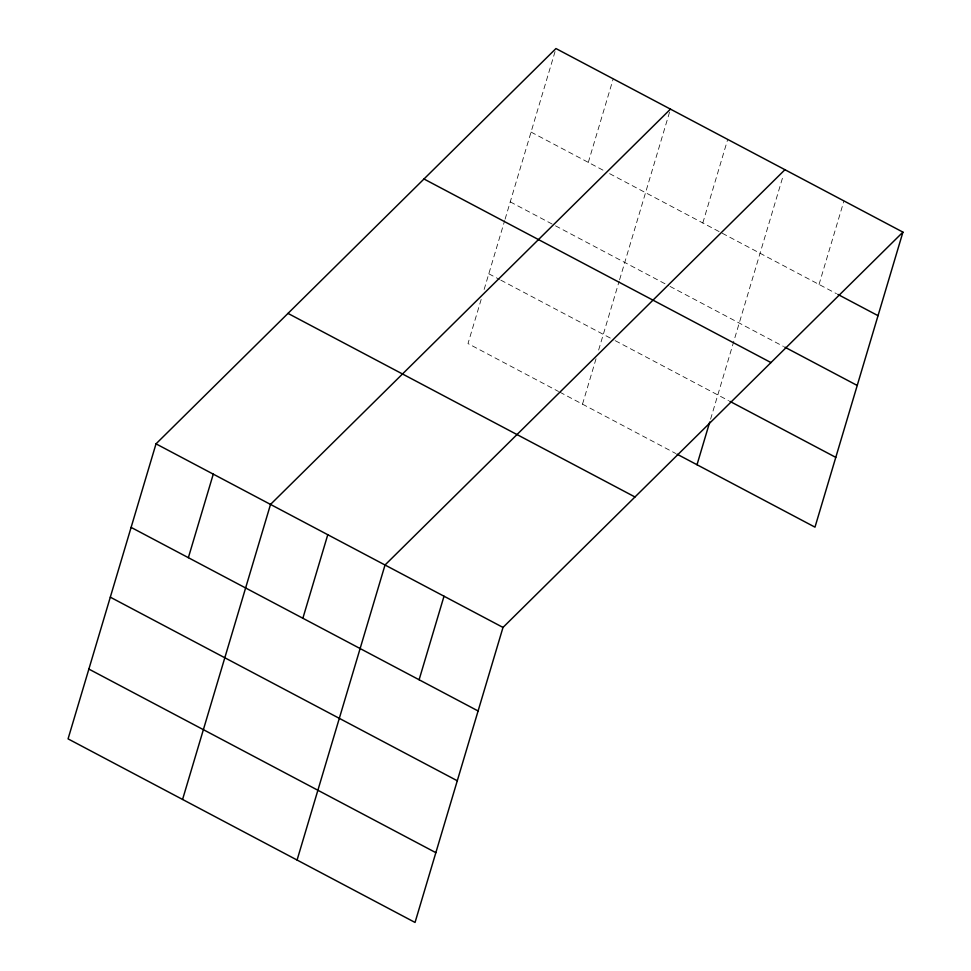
<?xml version="1.0" encoding="UTF-8"?>
<svg xmlns="http://www.w3.org/2000/svg" width="971" height="971" viewBox="0 0 971 971"><rect width="100%" height="100%" fill="white"/><g stroke="black" fill="none" stroke-linecap="round" stroke-linejoin="round"><path stroke-width="0.73" stroke-dasharray="4.86 3.64" d="M481.167 299.432L467.998 343.576L558.543 391.483M484.141 289.455L504.677 220.575M505.102 219.143L555.521 49.994M588.305 162.388L613.211 78.845M582.503 404.167L596.097 358.578M598.646 350.033L619.17 281.165M619.607 279.721L670.026 110.573M702.81 222.966L727.704 139.423M710.59 419.169L783.245 175.472M819.038 284.454L843.945 200.912M531.052 132.092L604.278 170.835M609.606 173.651L836.468 293.679M510.248 201.883L554.186 225.126M555.509 225.83L668.679 285.705M670.014 286.409L783.488 346.453M488.814 273.786L499.458 279.43M500.793 280.134L613.963 340.008M615.298 340.712L728.541 400.622M559.866 392.187L675.707 453.469"/><path stroke-width="1.46" d="M156.015 443.844L68.067 738.87L415.042 922.45L503.002 627.424L902.933 232.13L555.958 48.55L156.015 443.844L503.002 627.424M188.362 557.682L213.268 474.139M182.572 799.461L270.521 504.422L670.463 109.128M302.867 618.26L327.773 534.718M297.077 860.039L385.026 565.001L784.956 169.707M419.108 679.749L444.014 596.206M697.008 464.745L709.74 422.009M902.933 232.13L814.985 527.156L677.042 454.173M837.815 294.395L878.027 315.672M784.835 347.157L857.223 385.463M423.975 178.992L770.95 362.571M729.876 401.339L835.788 457.365M287.999 313.402L634.973 496.97M131.109 527.387L478.096 710.966M110.306 597.177L457.28 780.757M88.871 669.08L435.845 852.659"/></g></svg>
